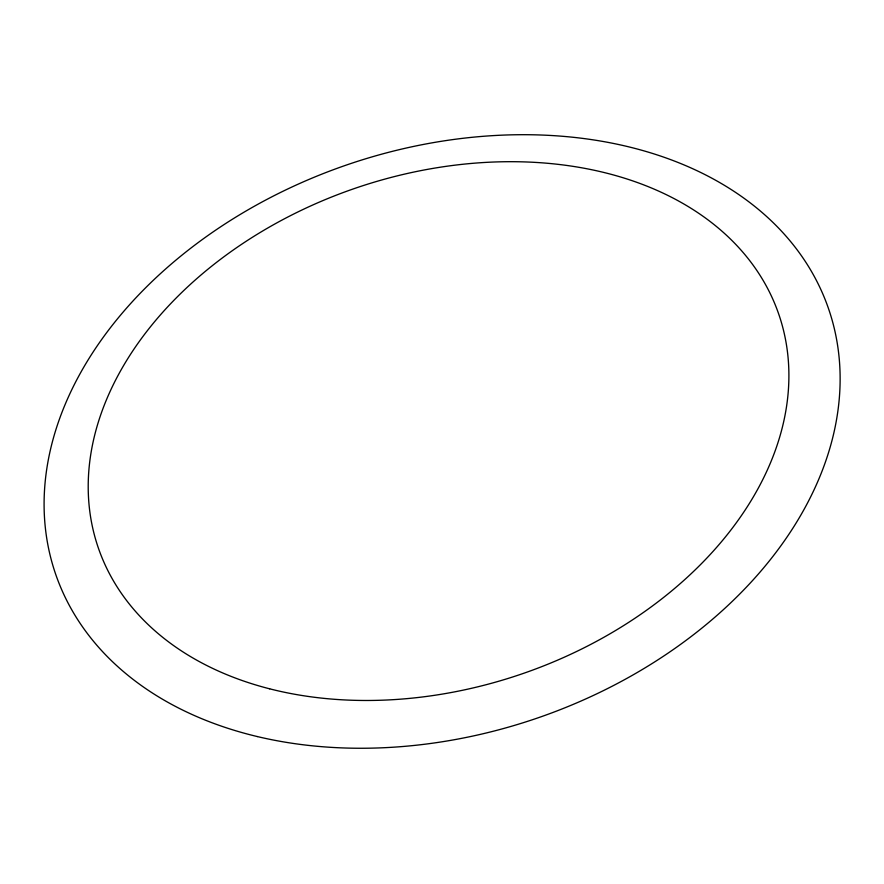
<?xml version="1.0" encoding="UTF-8"?>
<svg xmlns="http://www.w3.org/2000/svg" width="884" height="884" viewBox="0 0 884 884"><rect width="100%" height="100%" fill="white"/><g stroke="black" fill="none" stroke-linecap="round" stroke-linejoin="round"><path stroke-width="1.33" d="M257.332 736.56A408.618 292.538 -18.9 0 0 839.8 366.606A408.618 292.538 -18.9 0 0 229.188 221.265A408.618 292.538 -18.9 0 0 257.332 736.56M269.642 688.813A359.733 256.736 -18.9 0 0 788.826 370.131A359.733 256.736 -18.9 0 0 257.178 234.304A359.733 256.736 -18.9 0 0 269.642 688.813"/></g></svg>
